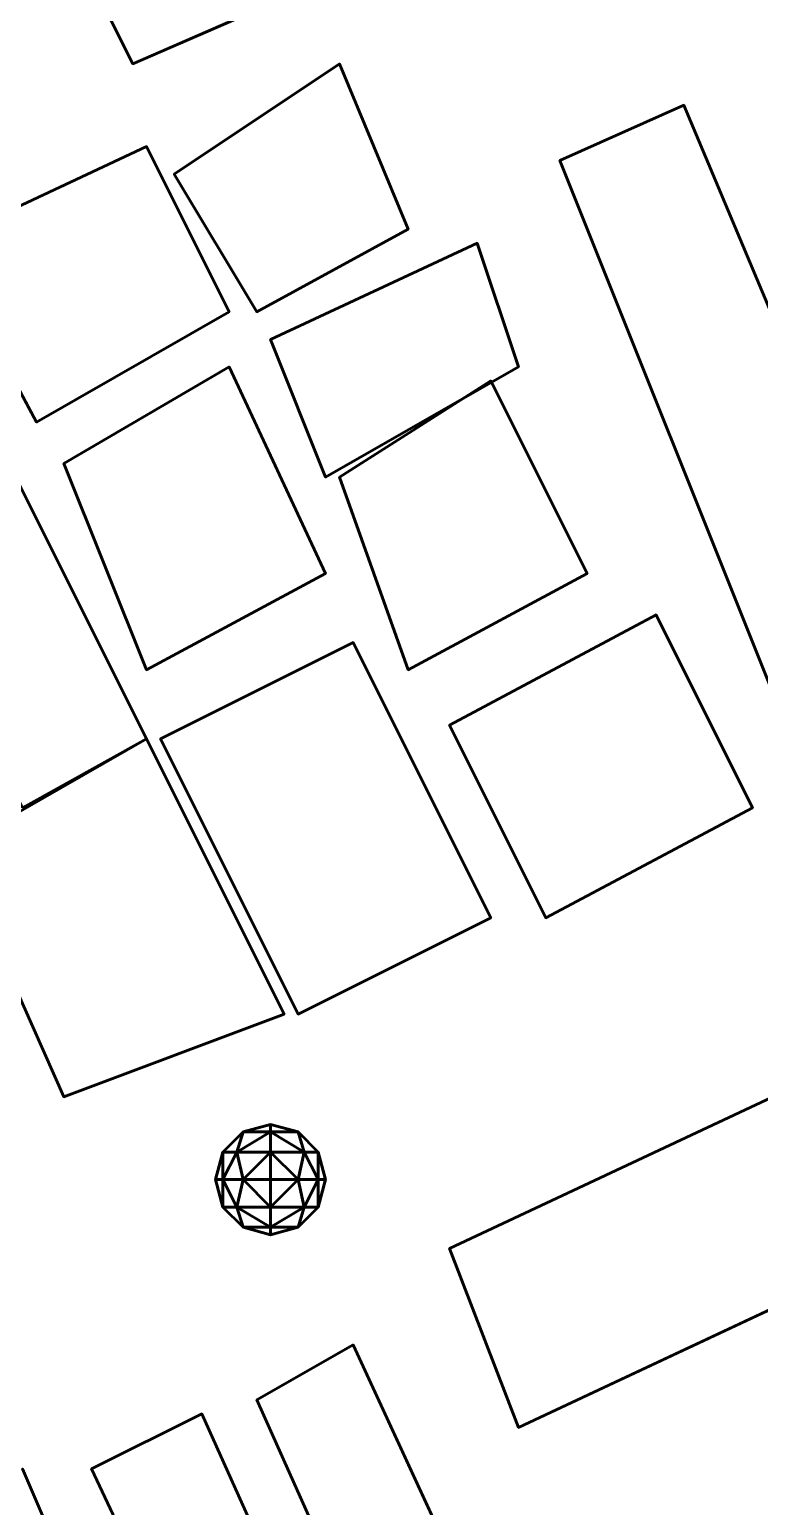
# Model space of a CAD drawing. Header units: metres. Extents: x -246 to 254, y -250 to 250.
# Drawn here: x -5.2 to 21.2, y -8.9 to 44.8 of the extents above; entities that cross this region are included whole.
import ezdxf

# ---------------------------------------------------------------- set-up
doc = ezdxf.new("R2010")
doc.units = ezdxf.units.M
doc.header["$LTSCALE"] = 5.08
doc.layers.add('一般', color=7, linetype='Continuous', lineweight=5)

# ---------------------------------------------------------------- blocks, each defined once
blk = doc.blocks.new('屋根 (3D)')
at = {"layer": '一般', "color": 31, "linetype": 'Continuous', "lineweight": 50}
for points in [[(-20, 32.5), (-20, 32.5, 0.5), (-23.5, 30.5, 0.5), (-23.5, 30.5)], [(-11, 13), (-11, 13, 0.5), (-20, 32.5, 0.5), (-20, 32.5)], [(-23.5, 30.5), (-23.5, 30.5, 0.5), (-15, 11.5, 0.5), (-15, 11.5)], [(-25.5, 30), (-25.5, 30, 0.5), (-29.5, 28, 0.5), (-29.5, 28)], [(-10, -4.5), (-10, -4.5, 0.5), (-25.5, 30, 0.5), (-25.5, 30)], [(-29.5, 28), (-29.5, 28, 0.5), (-13.5, -6, 0.5), (-13.5, -6)]]:
    blk.add_3dface(points, dxfattribs=at)
at = {"layer": '一般', "color": 31, "linetype": 'Continuous', "lineweight": 50, "invisible_edges": 8}
for points in [[(-23.5, 30.5, 0.5), (-15, 11.5, 0.5), (-11, 13, 0.5), (-20, 32.5, 0.5)], [(-23.5, 30.5), (-15, 11.5), (-11, 13), (-20, 32.5)], [(-29.5, 28, 0.5), (-13.5, -6, 0.5), (-10, -4.5, 0.5), (-25.5, 30, 0.5)], [(-29.5, 28), (-13.5, -6), (-10, -4.5), (-25.5, 30)]]:
    blk.add_3dface(points, dxfattribs=at)
blk = doc.blocks.new('市街地地図 (3D)')
at = {"layer": '一般', "color": 31, "linetype": 'Continuous', "lineweight": 50}
for points, invisible_edges in [([(-31.5, 86, 4.8), (-28, 79, 4.8), (-20, 82.5, 4.8), (-23.5, 90.5, 4.8)], 8), ([(-31.5, 86), (-28, 79), (-20, 82.5), (-23.5, 90.5)], 8), ([(-26.5, 75, 6), (-23.5, 70, 6), (-18, 73, 6), (-20.5, 79, 6)], 8), ([(-26.5, 75), (-23.5, 70), (-18, 73), (-20.5, 79)], 8), ([(-4, 68, 4.5), (-8, 77.5, 4.5), (-12.5, 75.5, 4.5), (-4, 68, 4.5)], 12), ([(-4, 68), (-8, 77.5), (-12.5, 75.5), (-4, 68)], 12), ([(-35, 72.5, 6), (-31.5, 66, 6), (-24.5, 70, 6), (-27.5, 76, 6)], 8), ([(-35, 72.5), (-31.5, 66), (-24.5, 70), (-27.5, 76)], 8), ([(-4, 68, 4.5), (-12.5, 75.5, 4.5), (-4.5, 55.5, 4.5), (-4, 68, 4.5)], 13), ([(-4, 68), (-12.5, 75.5), (-4.5, 55.5), (-4, 68)], 13), ([(-23, 69, 6), (-21, 64, 6), (-14, 68, 6), (-15.5, 72.5, 6)], 8), ([(-23, 69), (-21, 64), (-14, 68), (-15.5, 72.5)], 8), ([(-30.5, 64.5, 6), (-27.5, 57, 6), (-21, 60.5, 6), (-24.5, 68, 6)], 8), ([(-30.5, 64.5), (-27.5, 57), (-21, 60.5), (-24.5, 68)], 8), ([(-20.5, 64, 6), (-18, 57, 6), (-11.5, 60.5, 6), (-15, 67.5, 6)], 8), ([(-20.5, 64), (-18, 57), (-11.5, 60.5), (-15, 67.5)], 8), ([(-32.5, 64.5, 6), (-27.5, 54.5, 6), (-33.5, 55, 6), (-32.5, 64.5, 6)], 14), ([(-32.5, 64.5), (-27.5, 54.5), (-33.5, 55), (-32.5, 64.5)], 14), ([(-16.5, 55, 6), (-13, 48, 6), (-5.5, 52, 6), (-9, 59, 6)], 8), ([(-16.5, 55), (-13, 48), (-5.5, 52), (-9, 59)], 8), ([(-27, 54.5, 5.4), (-22, 44.5, 5.4), (-15, 48, 5.4), (-20, 58, 5.4)], 8), ([(-27, 54.5), (-22, 44.5), (-15, 48), (-20, 58)], 8), ([(-27.5, 54.5, 6), (-32, 52, 6), (-33.5, 55, 6), (-27.5, 54.5, 6)], 12), ([(-27.5, 54.5), (-32, 52), (-33.5, 55), (-27.5, 54.5)], 12), ([(-34.5, 50.5, 6), (-30.5, 41.5, 6), (-22.5, 44.5, 6), (-27.5, 54.5, 6)], 8), ([(-34.5, 50.5), (-30.5, 41.5), (-22.5, 44.5), (-27.5, 54.5)], 8), ([(-16.5, 36, 5.4), (-14, 29.5, 5.4), (2, 37, 5.4), (-0.5, 43.5, 5.4)], 8), ([(-16.5, 36), (-14, 29.5), (2, 37), (-0.5, 43.5)], 8), ([(-37.5, 26, 3.9), (-34, 19, 3.9), (-29, 21, 3.9), (-32, 28, 3.9)], 8), ([(-37.5, 26), (-34, 19), (-29, 21), (-32, 28)], 8)]:
    blk.add_3dface(points, dxfattribs=dict(at, invisible_edges=invisible_edges))
for points in [[(-31.5, 86), (-31.5, 86, 4.8), (-28, 79, 4.8), (-28, 79)], [(-28, 79), (-28, 79, 4.8), (-20, 82.5, 4.8), (-20, 82.5)], [(-20.5, 79), (-20.5, 79, 6), (-26.5, 75, 6), (-26.5, 75)], [(-18, 73), (-18, 73, 6), (-20.5, 79, 6), (-20.5, 79)], [(-8, 77.5), (-8, 77.5, 4.5), (-12.5, 75.5, 4.5), (-12.5, 75.5)], [(-4, 68), (-4, 68, 4.5), (-8, 77.5, 4.5), (-8, 77.5)], [(-27.5, 76), (-27.5, 76, 6), (-35, 72.5, 6), (-35, 72.5)], [(-24.5, 70), (-24.5, 70, 6), (-27.5, 76, 6), (-27.5, 76)], [(-12.5, 75.5), (-12.5, 75.5, 4.5), (-4.5, 55.5, 4.5), (-4.5, 55.5)], [(-26.5, 75), (-26.5, 75, 6), (-23.5, 70, 6), (-23.5, 70)], [(-23.5, 70), (-23.5, 70, 6), (-18, 73, 6), (-18, 73)], [(-35, 72.5), (-35, 72.5, 6), (-31.5, 66, 6), (-31.5, 66)], [(-15.5, 72.5), (-15.5, 72.5, 6), (-23, 69, 6), (-23, 69)], [(-14, 68), (-14, 68, 6), (-15.5, 72.5, 6), (-15.5, 72.5)], [(-31.5, 66), (-31.5, 66, 6), (-24.5, 70, 6), (-24.5, 70)], [(-23, 69), (-23, 69, 6), (-21, 64, 6), (-21, 64)], [(-24.5, 68), (-24.5, 68, 6), (-30.5, 64.5, 6), (-30.5, 64.5)], [(-21, 60.5), (-21, 60.5, 6), (-24.5, 68, 6), (-24.5, 68)], [(-21, 64), (-21, 64, 6), (-14, 68, 6), (-14, 68)], [(-15, 67.5), (-15, 67.5, 6), (-20.5, 64, 6), (-20.5, 64)], [(-11.5, 60.5), (-11.5, 60.5, 6), (-15, 67.5, 6), (-15, 67.5)], [(-27.5, 54.5), (-27.5, 54.5, 6), (-32.5, 64.5, 6), (-32.5, 64.5)], [(-30.5, 64.5), (-30.5, 64.5, 6), (-27.5, 57, 6), (-27.5, 57)], [(-20.5, 64), (-20.5, 64, 6), (-18, 57, 6), (-18, 57)], [(-27.5, 57), (-27.5, 57, 6), (-21, 60.5, 6), (-21, 60.5)], [(-18, 57), (-18, 57, 6), (-11.5, 60.5, 6), (-11.5, 60.5)], [(-9, 59), (-9, 59, 6), (-16.5, 55, 6), (-16.5, 55)], [(-5.5, 52), (-5.5, 52, 6), (-9, 59, 6), (-9, 59)], [(-20, 58), (-20, 58, 5.4), (-27, 54.5, 5.4), (-27, 54.5)], [(-15, 48), (-15, 48, 5.4), (-20, 58, 5.4), (-20, 58)], [(-16.5, 55), (-16.5, 55, 6), (-13, 48, 6), (-13, 48)], [(-27.5, 54.5), (-27.5, 54.5, 6), (-34.5, 50.5, 6), (-34.5, 50.5)], [(-32, 52), (-32, 52, 6), (-27.5, 54.5, 6), (-27.5, 54.5)], [(-22.5, 44.5), (-22.5, 44.5, 6), (-27.5, 54.5, 6), (-27.5, 54.5)], [(-27, 54.5), (-27, 54.5, 5.4), (-22, 44.5, 5.4), (-22, 44.5)], [(-13, 48), (-13, 48, 6), (-5.5, 52, 6), (-5.5, 52)], [(-34.5, 50.5), (-34.5, 50.5, 6), (-30.5, 41.5, 6), (-30.5, 41.5)], [(-22, 44.5), (-22, 44.5, 5.4), (-15, 48, 5.4), (-15, 48)], [(-30.5, 41.5), (-30.5, 41.5, 6), (-22.5, 44.5, 6), (-22.5, 44.5)], [(-0.5, 43.5), (-0.5, 43.5, 5.4), (-16.5, 36, 5.4), (-16.5, 36)], [(-14, 29.5), (-14, 29.5, 5.4), (2, 37, 5.4), (2, 37)], [(-16.5, 36), (-16.5, 36, 5.4), (-14, 29.5, 5.4), (-14, 29.5)], [(-29, 21), (-29, 21, 3.9), (-32, 28, 3.9), (-32, 28)]]:
    blk.add_3dface(points, dxfattribs=at)
at = {"layer": '一般', "color": 1}
blk.add_blockref('屋根 (3D)', (0, 0, 3), dxfattribs=at)
blk = doc.blocks.new('アーケイド (3D)')
at = {"layer": '一般', "color": 1}
for name, p in [('市街地地図 (3D)', (0, 0)), ('屋根 (3D)', (0, 0, 3))]:
    blk.add_blockref(name, p, dxfattribs=at)
blk = doc.blocks.new('NW4 (3D)')
at = {"layer": '一般', "color": 7, "linetype": 'Continuous', "lineweight": 50}
for points in [[(-24.225, 39.5, -1.225), (-24.732, 39.5), (-24, 40.232)], [(-24.732, 39.5), (-24.225, 39.5, 1.225), (-24, 40.232)], [(-23, 39.5, -1.732), (-24.225, 39.5, -1.225), (-23, 40.232, -1)], [(-23, 40.232, -1), (-24.225, 39.5, -1.225), (-24, 40.232)], [(-24, 40.232), (-24.225, 39.5, 1.225), (-23, 40.232, 1)], [(-24.225, 39.5, 1.225), (-23, 39.5, 1.732), (-23, 40.232, 1)], [(-23, 40.232, -1), (-24, 40.232), (-23, 40.5)], [(-24, 40.232), (-23, 40.232, 1), (-23, 40.5)], [(-23, 40.232, 1), (-22, 40.232), (-23, 40.5)], [(-22, 40.232), (-23, 40.232, -1), (-23, 40.5)], [(-23, 39.5, 1.732), (-21.775, 39.5, 1.225), (-23, 40.232, 1)], [(-23, 40.232, 1), (-21.775, 39.5, 1.225), (-22, 40.232)], [(-22, 40.232), (-21.775, 39.5, -1.225), (-23, 40.232, -1)], [(-21.775, 39.5, -1.225), (-23, 39.5, -1.732), (-23, 40.232, -1)], [(-21.775, 39.5, 1.225), (-21.268, 39.5), (-22, 40.232)], [(-21.268, 39.5), (-21.775, 39.5, -1.225), (-22, 40.232)], [(-24.732, 38.5, -1), (-25, 38.5), (-24.732, 39.5)], [(-25, 38.5), (-24.732, 38.5, 1), (-24.732, 39.5)], [(-24, 38.5, -1.732), (-24.732, 38.5, -1), (-24.225, 39.5, -1.225)], [(-24.225, 39.5, -1.225), (-24.732, 38.5, -1), (-24.732, 39.5)], [(-24.732, 39.5), (-24.732, 38.5, 1), (-24.225, 39.5, 1.225)], [(-24.732, 38.5, 1), (-24, 38.5, 1.732), (-24.225, 39.5, 1.225)], [(-23, 39.5, -1.732), (-24, 38.5, -1.732), (-24.225, 39.5, -1.225)], [(-24.225, 39.5, 1.225), (-24, 38.5, 1.732), (-23, 39.5, 1.732)], [(-23, 38.5, -2), (-24, 38.5, -1.732), (-23, 39.5, -1.732)], [(-24, 38.5, 1.732), (-23, 38.5, 2), (-23, 39.5, 1.732)], [(-23, 38.5, 2), (-22, 38.5, 1.732), (-23, 39.5, 1.732)], [(-23, 39.5, 1.732), (-22, 38.5, 1.732), (-21.775, 39.5, 1.225)], [(-21.775, 39.5, -1.225), (-22, 38.5, -1.732), (-23, 39.5, -1.732)], [(-22, 38.5, -1.732), (-23, 38.5, -2), (-23, 39.5, -1.732)], [(-22, 38.5, 1.732), (-21.268, 38.5, 1), (-21.775, 39.5, 1.225)], [(-21.268, 38.5, -1), (-22, 38.5, -1.732), (-21.775, 39.5, -1.225)], [(-21.775, 39.5, 1.225), (-21.268, 38.5, 1), (-21.268, 39.5)], [(-21.268, 39.5), (-21.268, 38.5, -1), (-21.775, 39.5, -1.225)], [(-21.268, 38.5, 1), (-21, 38.5), (-21.268, 39.5)], [(-21, 38.5), (-21.268, 38.5, -1), (-21.268, 39.5)], [(-24.732, 38.5, -1), (-24.732, 37.5), (-25, 38.5)], [(-25, 38.5), (-24.732, 37.5), (-24.732, 38.5, 1)], [(-24, 38.5, -1.732), (-24.225, 37.5, -1.225), (-24.732, 38.5, -1)], [(-24.225, 37.5, -1.225), (-24.732, 37.5), (-24.732, 38.5, -1)], [(-24.732, 37.5), (-24.225, 37.5, 1.225), (-24.732, 38.5, 1)], [(-24.732, 38.5, 1), (-24.225, 37.5, 1.225), (-24, 38.5, 1.732)], [(-23, 37.5, -1.732), (-24.225, 37.5, -1.225), (-24, 38.5, -1.732)], [(-24.225, 37.5, 1.225), (-23, 37.5, 1.732), (-24, 38.5, 1.732)], [(-23, 38.5, -2), (-23, 37.5, -1.732), (-24, 38.5, -1.732)], [(-24, 38.5, 1.732), (-23, 37.5, 1.732), (-23, 38.5, 2)], [(-23, 38.5, 2), (-23, 37.5, 1.732), (-22, 38.5, 1.732)], [(-23, 37.5, 1.732), (-21.775, 37.5, 1.225), (-22, 38.5, 1.732)], [(-21.775, 37.5, -1.225), (-23, 37.5, -1.732), (-22, 38.5, -1.732)], [(-22, 38.5, -1.732), (-23, 37.5, -1.732), (-23, 38.5, -2)], [(-22, 38.5, 1.732), (-21.775, 37.5, 1.225), (-21.268, 38.5, 1)], [(-21.268, 38.5, -1), (-21.775, 37.5, -1.225), (-22, 38.5, -1.732)], [(-21.775, 37.5, 1.225), (-21.268, 37.5), (-21.268, 38.5, 1)], [(-21.268, 37.5), (-21.775, 37.5, -1.225), (-21.268, 38.5, -1)], [(-21.268, 38.5, 1), (-21.268, 37.5), (-21, 38.5)], [(-21, 38.5), (-21.268, 37.5), (-21.268, 38.5, -1)], [(-24.225, 37.5, -1.225), (-24, 36.768), (-24.732, 37.5)], [(-24.732, 37.5), (-24, 36.768), (-24.225, 37.5, 1.225)], [(-23, 37.5, -1.732), (-23, 36.768, -1), (-24.225, 37.5, -1.225)], [(-23, 36.768, -1), (-24, 36.768), (-24.225, 37.5, -1.225)], [(-24, 36.768), (-23, 36.768, 1), (-24.225, 37.5, 1.225)], [(-24.225, 37.5, 1.225), (-23, 36.768, 1), (-23, 37.5, 1.732)], [(-23, 37.5, 1.732), (-23, 36.768, 1), (-21.775, 37.5, 1.225)], [(-23, 36.768, 1), (-22, 36.768), (-21.775, 37.5, 1.225)], [(-22, 36.768), (-23, 36.768, -1), (-21.775, 37.5, -1.225)], [(-21.775, 37.5, -1.225), (-23, 36.768, -1), (-23, 37.5, -1.732)], [(-21.775, 37.5, 1.225), (-22, 36.768), (-21.268, 37.5)], [(-21.268, 37.5), (-22, 36.768), (-21.775, 37.5, -1.225)], [(-23, 36.768, -1), (-23, 36.5), (-24, 36.768)], [(-24, 36.768), (-23, 36.5), (-23, 36.768, 1)], [(-23, 36.768, 1), (-23, 36.5), (-22, 36.768)], [(-22, 36.768), (-23, 36.5), (-23, 36.768, -1)]]:
    blk.add_3dface(points, dxfattribs=at)
blk = doc.blocks.new('敷地 (3D)')
at = {"layer": '一般', "color": 19, "linetype": 'Continuous', "lineweight": 50}
for points in [[(-272.5, 285.5, 0.1), (227.5, 285.5, 0.1), (227.5, -214.5, 0.1), (-272.5, -214.5, 0.1)], [(-272.5, 285.5), (227.5, 285.5), (227.5, -214.5), (-272.5, -214.5)]]:
    blk.add_3dface(points, dxfattribs=at)
blk = doc.blocks.new('高層建築・集合住宅 (3D)')
at = {"layer": '一般', "color": 7}
for name, p in [('敷地 (3D)', (0, 0)), ('アーケイド (3D)', (0, 0, 2.4)), ('市街地地図 (3D)', (0, 0)), ('NW4 (3D)', (0, 0, 2)), ('屋根 (3D)', (0, 0, 3))]:
    blk.add_blockref(name, p, dxfattribs=at)
at = {"layer": '一般', "color": 1}
for name, p in [('アーケイド (3D)', (0, 0, 2.4)), ('市街地地図 (3D)', (0, 0)), ('アーケイド (3D)', (0, 0, 2.4)), ('市街地地図 (3D)', (0, 0)), ('屋根 (3D)', (0, 0, 3)), ('屋根 (3D)', (0, 0, 3))]:
    blk.add_blockref(name, p, dxfattribs=at)
at = {"layer": '一般', "color": 31}
for name, p in [('アーケイド (3D)', (0, 0, 2.4)), ('市街地地図 (3D)', (0, 0)), ('屋根 (3D)', (0, 0, 3))]:
    blk.add_blockref(name, p, dxfattribs=at)

msp = doc.modelspace()

# ---------------------------------------------------------------- block references
at = {"layer": '一般', "color": 7}
for name, p in [('高層建築・集合住宅 (3D)', (26.5, -35.5)), ('アーケイド (3D)', (26.5, -35.5, 2.4)), ('市街地地図 (3D)', (26.5, -35.5)), ('屋根 (3D)', (26.5, -35.5, 3))]:
    msp.add_blockref(name, p, dxfattribs=at)

doc.saveas('drawing.dxf')
